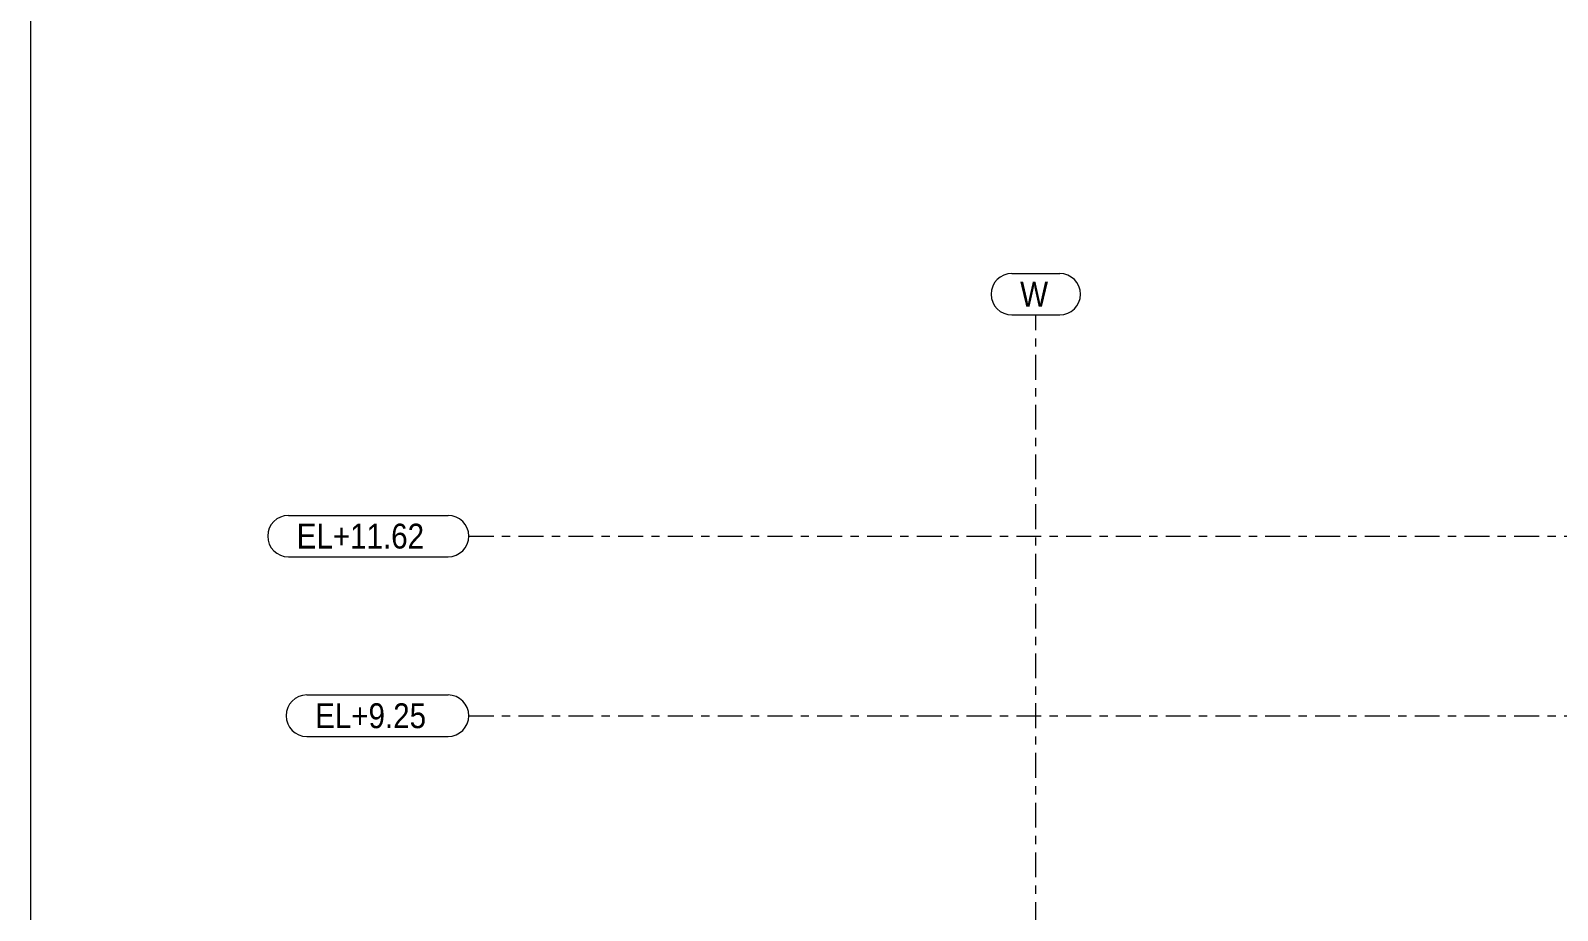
# Model space of a CAD drawing. Header units: millimetres. Extents: x -65 to 757, y -38 to 536.
# Drawn here: x -62.8 to 121.2, y 68.4 to 174.5 of the extents above; entities that cross this region are included whole.
import ezdxf

# ---------------------------------------------------------------- set-up
doc = ezdxf.new("R2010")
doc.units = ezdxf.units.MM
doc.linetypes.add('XKITLINE00', pattern=[0])
doc.linetypes.add('XKITLINE03', pattern=[6, 3, -1, 1, -1])
doc.layers.add('DrawingSheet', color=5, linetype='Continuous', lineweight=0)
doc.layers.add('S-grid', color=1, linetype='Continuous', lineweight=0)
doc.styles.add('ARIAL', font='ARIAL.TTF')

# ---------------------------------------------------------------- blocks, each defined once
blk = doc.blocks.new('*A473')
at = {"layer": 'DrawingSheet', "color": 5, "linetype": 'XKITLINE00', "lineweight": 0}
blk.add_line((-62.82, 536.27), (-62.82, -37.73), dxfattribs=at)
blk = doc.blocks.new('*A476')
at = {"layer": 'S-grid', "color": 1, "linetype": 'XKITLINE03', "lineweight": 0}
blk.add_line((-10, 113.54), (252.7, 113.54), dxfattribs=at)
at = {"layer": 'S-grid', "color": 3, "style": 'ARIAL', "width": 0.85}
blk.add_text('EL+11.62', height=3, dxfattribs=at).set_placement((-30.74, 112.04))
blk = doc.blocks.new('*A477')
at = {"layer": 'S-grid', "color": 1, "linetype": 'XKITLINE03', "lineweight": 0}
blk.add_line((-10, 91.88), (549.07, 91.88), dxfattribs=at)
at = {"layer": 'S-grid', "color": 3, "style": 'ARIAL', "width": 0.85}
blk.add_text('EL+9.25', height=3, dxfattribs=at).set_placement((-28.52, 90.38))
blk = doc.blocks.new('*A511')
at = {"layer": 'S-grid', "color": 1, "linetype": 'XKITLINE03', "lineweight": 0}
for p, q in [((58.33, 36.39), (58.33, 140.21)), ((58.33, -4.57), (58.33, 27.03))]:
    blk.add_line(p, q, dxfattribs=at)
at = {"layer": 'S-grid', "color": 3, "style": 'ARIAL', "width": 0.85}
blk.add_text('W', height=3, dxfattribs=at).set_placement((56.45, 141.21))
blk = doc.blocks.new('*A601')
at = {"layer": 'S-grid', "color": 1, "linetype": 'XKITLINE00', "lineweight": 0}
for p, q in [((-31.74, 116.04), (-12.5, 116.04)), ((-31.74, 111.04), (-12.5, 111.04))]:
    blk.add_line(p, q, dxfattribs=at)
for centre, start, end in [((-31.74, 113.54), 90, 270), ((-12.5, 113.54), 270, 90)]:
    blk.add_arc(centre, 2.5, start, end, dxfattribs=at)
blk = doc.blocks.new('*A602')
at = {"layer": 'S-grid', "color": 1, "linetype": 'XKITLINE00', "lineweight": 0}
for p, q in [((-29.52, 94.38), (-12.5, 94.38)), ((-29.52, 89.38), (-12.5, 89.38))]:
    blk.add_line(p, q, dxfattribs=at)
for centre, start, end in [((-29.52, 91.88), 90, 270), ((-12.5, 91.88), 270, 90)]:
    blk.add_arc(centre, 2.5, start, end, dxfattribs=at)
blk = doc.blocks.new('*A617')
at = {"layer": 'S-grid', "color": 1, "linetype": 'XKITLINE00', "lineweight": 0}
for p, q in [((55.45, 145.21), (61.22, 145.21)), ((55.45, 140.21), (61.22, 140.21))]:
    blk.add_line(p, q, dxfattribs=at)
for centre, start, end in [((55.45, 142.71), 90, 270), ((61.22, 142.71), 270, 90)]:
    blk.add_arc(centre, 2.5, start, end, dxfattribs=at)

msp = doc.modelspace()

# ---------------------------------------------------------------- block references
at = {"lineweight": 0}
for name in ['*A473', '*A617', '*A511', '*A601', '*A476', '*A602', '*A477']:
    msp.add_blockref(name, (0, 0), dxfattribs=at)

doc.saveas('drawing.dxf')
